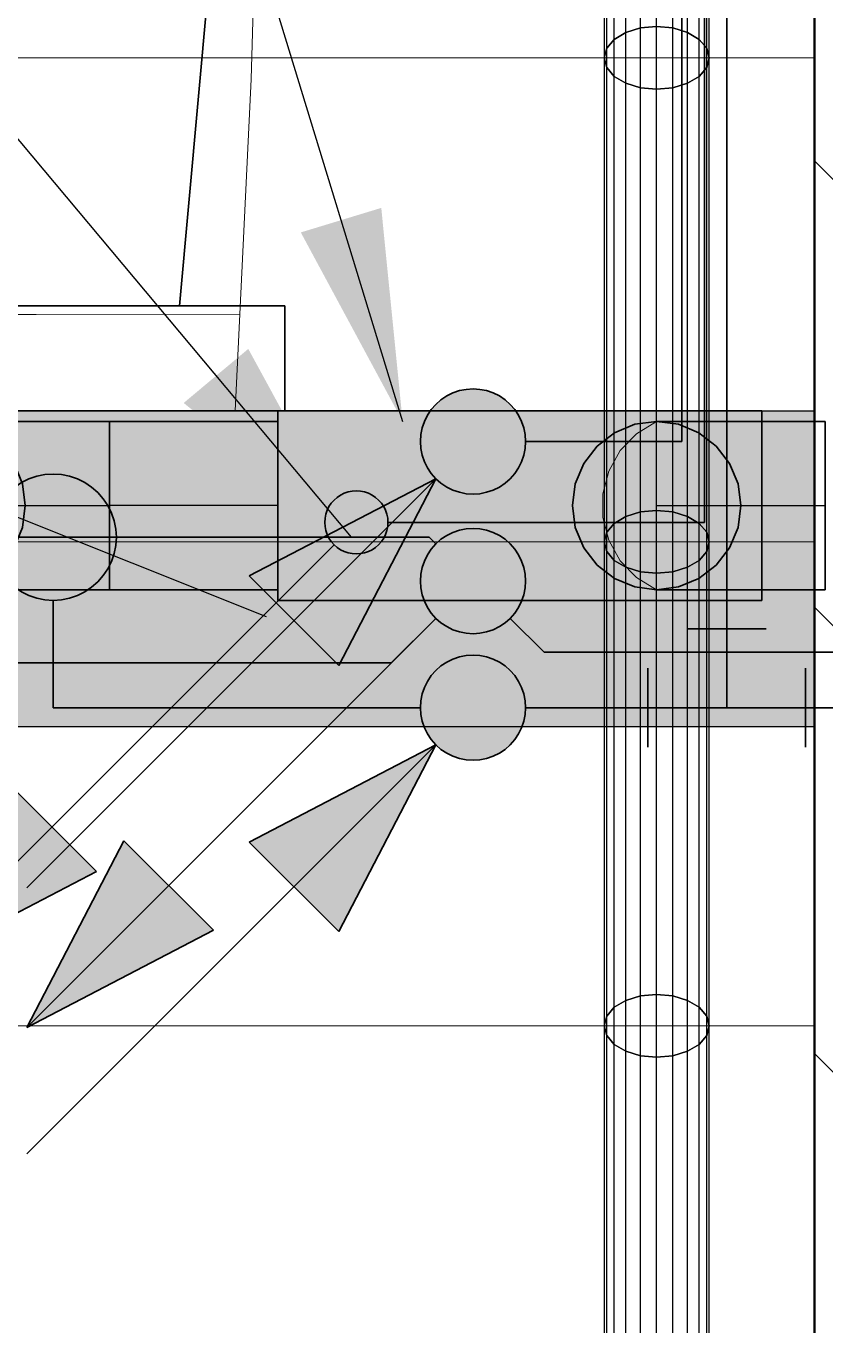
# Model space of a CAD drawing. Extents: x 0 to 756, y -25 to 420.
# Drawn here: x 249.11 to 256.71, y 315.69 to 328.04 of the extents above; entities that cross this region are included whole.
import ezdxf
from ezdxf.lldxf.tags import DXFTag

# ---------------------------------------------------------------- set-up
doc = ezdxf.new("R2010")
doc.units = 0
doc.linetypes.add('_Hiddenline_', pattern=[3, 2, -1])
doc.layers.get('0').update_dxf_attribs({"lineweight": 25})
for name, color, linetype, lineweight in [('A_Innenwand', 7, 'Continuous', 25), ('Allgemein03', 7, 'Continuous', 25), ('Design', 7, 'Continuous', 18), ('L_Text', 7, 'Continuous', 25), ('Sanitär', 7, 'Continuous', 25), ('Standard', 7, 'Continuous', 25), ('Treppe', 7, 'Continuous', 13), ('Wand Holz nicht tragend', 7, 'Continuous', 13), ('X_Text', 7, 'Continuous', 25)]:
    doc.layers.add(name, color=color, linetype=linetype, lineweight=lineweight)
for name, color, linetype, lineweight, true_color in [('L_Abluft', 2, 'Continuous', 35, 0xffff00), ('L_Zuluft', 6, 'Continuous', 35, 0xff00ff), ('S_Abwasser_Entlueftung', 7, 'Nova_70', 35, 0x808000), ('S_Einrichtung', 7, 'Continuous', 35, 0x9dff9d), ('S_Kaltwasser', 3, 'Continuous', 35, 0x00ff00), ('S_Schmutzwasser', 7, 'Continuous', 35, 0x808040), ('S_Warmwasser', 1, 'fein_strichliert', 35, 0xff0000), ('S_Zirkulation', 7, 'fein_strichliert', 35, 0xff0080)]:
    doc.layers.add(name, color=color, linetype=linetype, lineweight=lineweight, true_color=true_color)
tags = doc.linetypes.add('fein_strichliert', pattern=[4, 1, -2, 1]).pattern_tags.tags
tags[8:9] = [DXFTag(74, 4), DXFTag(75, 0), DXFTag(340, '0'), DXFTag(46, 0.0), DXFTag(50, 0.0), DXFTag(44, 0.0), DXFTag(45, 0.0)]
tags[6:7] = [DXFTag(74, 4), DXFTag(75, 0), DXFTag(340, '0'), DXFTag(46, 0.0), DXFTag(50, 0.0), DXFTag(44, 0.0), DXFTag(45, 0.0)]
tags[4:5] = [DXFTag(74, 4), DXFTag(75, 0), DXFTag(340, '0'), DXFTag(46, 0.0), DXFTag(50, 0.0), DXFTag(44, 0.0), DXFTag(45, 0.0)]
tags = doc.linetypes.add('Nova_70', pattern='A,2,[130,ltypeshp.shx,S=1,R=-90,X=0,Y=1],2', length=4).pattern_tags.tags
tags[12:13] = [DXFTag(74, 4), DXFTag(75, 0), DXFTag(340, '0'), DXFTag(46, 0.0), DXFTag(50, 0.0), DXFTag(44, 0.0), DXFTag(45, 0.0)]
tags = doc.linetypes.add('STRICHPUNKT2', pattern=[12.7, 6.35, -3.175, 0, -3.175]).pattern_tags.tags
tags[10:11] = [DXFTag(74, 4), DXFTag(75, 0), DXFTag(340, '0'), DXFTag(46, 0.0), DXFTag(50, 0.0), DXFTag(44, 0.0), DXFTag(45, 0.0)]
tags[8:9] = [DXFTag(74, 4), DXFTag(75, 0), DXFTag(340, '0'), DXFTag(46, 0.0), DXFTag(50, 0.0), DXFTag(44, 0.0), DXFTag(45, 0.0)]
tags[6:7] = [DXFTag(74, 4), DXFTag(75, 0), DXFTag(340, '0'), DXFTag(46, 0.0), DXFTag(50, 0.0), DXFTag(44, 0.0), DXFTag(45, 0.0)]
tags[4:5] = [DXFTag(74, 4), DXFTag(75, 0), DXFTag(340, '0'), DXFTag(46, 0.0), DXFTag(50, 0.0), DXFTag(44, 0.0), DXFTag(45, 0.0)]

# ---------------------------------------------------------------- blocks, each defined once
blk = doc.blocks.new('Referenz-A01I5YBJIE')
at = {"layer": 'Allgemein03', "color": 0, "lineweight": -2}
for p, q in [((238.607, 324.378), (256.607, 324.378)), ((238.607, 321.378), (256.607, 321.378))]:
    blk.add_line(p, q, dxfattribs=at)
at = {"layer": 'Design', "color": 0, "lineweight": -2}
for points in [[(256.553, 321.378), (244.079, 321.378), (244.079, 324.378)], [(256.553, 321.378), (256.553, 324.378), (244.079, 324.378)], [(256.553, 324.378), (244.079, 324.378), (256.553, 324.378)], [(256.607, 321.378), (256.553, 321.378), (256.553, 324.378)], [(256.607, 321.378), (256.607, 324.378), (256.553, 324.378)], [(256.607, 324.378), (256.553, 324.378), (256.553, 324.378)], [(256.553, 321.378), (256.553, 321.378), (244.079, 321.378)], [(256.607, 321.378), (256.607, 321.378), (256.553, 321.378)]]:
    blk.add_solid(points, dxfattribs=at)
at = {"layer": 'Sanitär', "color": 0, "lineweight": 13}
for p, q in [((251.253, 327.533), (251.332, 330.407)), ((251.1, 324.378), (251.253, 327.533)), ((247.572, 325.296), (249.21, 325.296)), ((249.21, 325.296), (251.144, 325.297)), ((251.1, 324.378), (244.044, 324.378))]:
    blk.add_line(p, q, dxfattribs=at)
at = {"layer": 'Standard', "color": 0, "lineweight": -2}
for p, q in [((254.953, 328.018), (254.953, 332.618)), ((255.107, 328.033), (255.107, 332.633)), ((255.262, 328.018), (255.262, 332.618)), ((254.703, 327.91), (254.703, 332.51)), ((254.813, 327.976), (254.813, 332.576)), ((255.401, 327.976), (255.401, 332.576)), ((255.512, 327.91), (255.512, 332.51)), ((254.632, 327.826), (254.632, 332.426)), ((255.583, 327.826), (255.583, 332.426)), ((254.607, 332.334), (254.607, 327.734)), ((255.607, 327.734), (255.607, 332.334)), ((254.632, 327.642), (254.632, 332.242)), ((254.703, 327.558), (254.703, 332.158)), ((255.512, 327.558), (255.512, 332.158)), ((255.583, 327.642), (255.583, 332.242)), ((254.813, 327.492), (254.813, 332.092)), ((254.953, 327.45), (254.953, 332.05)), ((255.107, 327.435), (255.107, 332.035)), ((255.262, 327.45), (255.262, 332.05)), ((255.401, 327.492), (255.401, 332.092)), ((254.813, 327.976), (254.703, 327.91)), ((254.703, 327.91), (254.813, 327.976)), ((254.953, 328.018), (254.813, 327.976)), ((254.813, 327.976), (254.953, 328.018)), ((254.813, 323.376), (254.813, 327.976)), ((255.107, 328.033), (254.953, 328.018)), ((254.953, 328.018), (255.107, 328.033)), ((254.953, 323.418), (254.953, 328.018)), ((255.262, 328.018), (255.107, 328.033)), ((255.107, 323.433), (255.107, 328.033)), ((255.107, 328.033), (255.262, 328.018)), ((255.401, 327.976), (255.262, 328.018)), ((255.262, 323.418), (255.262, 328.018)), ((255.262, 328.018), (255.401, 327.976)), ((255.512, 327.91), (255.401, 327.976)), ((255.401, 323.376), (255.401, 327.976)), ((255.401, 327.976), (255.512, 327.91)), ((254.632, 327.826), (254.607, 327.734)), ((254.607, 327.734), (254.632, 327.826)), ((254.703, 327.91), (254.632, 327.826)), ((254.632, 327.826), (254.703, 327.91)), ((254.632, 323.226), (254.632, 327.826)), ((254.703, 323.31), (254.703, 327.91)), ((255.583, 327.826), (255.512, 327.91)), ((255.512, 323.31), (255.512, 327.91)), ((255.512, 327.91), (255.583, 327.826)), ((255.607, 327.734), (255.583, 327.826)), ((255.583, 323.226), (255.583, 327.826)), ((255.583, 327.826), (255.607, 327.734)), ((254.632, 327.642), (254.607, 327.734)), ((254.607, 327.734), (254.607, 323.134)), ((254.607, 327.734), (254.632, 327.642)), ((255.607, 327.734), (255.583, 327.642)), ((255.583, 327.642), (255.607, 327.734)), ((255.607, 323.134), (255.607, 327.734)), ((254.632, 323.042), (254.632, 327.642)), ((254.703, 327.558), (254.632, 327.642)), ((254.632, 327.642), (254.703, 327.558)), ((254.703, 322.958), (254.703, 327.558)), ((254.813, 327.492), (254.703, 327.558)), ((254.703, 327.558), (254.813, 327.492)), ((255.512, 327.558), (255.401, 327.492)), ((255.401, 327.492), (255.512, 327.558)), ((255.583, 327.642), (255.512, 327.558)), ((255.512, 327.558), (255.583, 327.642)), ((255.512, 322.958), (255.512, 327.558)), ((255.583, 323.042), (255.583, 327.642)), ((254.813, 322.892), (254.813, 327.492)), ((254.953, 327.45), (254.813, 327.492)), ((254.813, 327.492), (254.953, 327.45)), ((254.953, 322.85), (254.953, 327.45)), ((255.107, 327.435), (254.953, 327.45)), ((254.953, 327.45), (255.107, 327.435)), ((255.262, 327.45), (255.107, 327.435)), ((255.107, 327.435), (255.262, 327.45)), ((255.107, 322.835), (255.107, 327.435)), ((255.401, 327.492), (255.262, 327.45)), ((255.262, 327.45), (255.401, 327.492)), ((255.262, 322.85), (255.262, 327.45)), ((255.401, 322.892), (255.401, 327.492)), ((254.813, 323.376), (254.703, 323.31)), ((254.703, 323.31), (254.813, 323.376)), ((254.953, 323.418), (254.813, 323.376)), ((254.813, 323.376), (254.953, 323.418)), ((254.813, 318.776), (254.813, 323.376)), ((255.107, 323.433), (254.953, 323.418)), ((254.953, 323.418), (255.107, 323.433)), ((254.953, 318.818), (254.953, 323.418)), ((255.262, 323.418), (255.107, 323.433)), ((255.107, 318.833), (255.107, 323.433)), ((255.107, 323.433), (255.262, 323.418)), ((255.401, 323.376), (255.262, 323.418)), ((255.262, 318.818), (255.262, 323.418)), ((255.262, 323.418), (255.401, 323.376)), ((255.512, 323.31), (255.401, 323.376)), ((255.401, 318.776), (255.401, 323.376)), ((255.401, 323.376), (255.512, 323.31)), ((254.703, 323.31), (254.632, 323.226)), ((254.632, 323.226), (254.703, 323.31)), ((254.703, 318.71), (254.703, 323.31)), ((255.583, 323.226), (255.512, 323.31)), ((255.512, 318.71), (255.512, 323.31)), ((255.512, 323.31), (255.583, 323.226)), ((254.632, 323.226), (254.607, 323.134)), ((254.607, 323.134), (254.632, 323.226)), ((254.632, 323.042), (254.607, 323.134)), ((254.607, 323.134), (254.607, 318.534)), ((254.607, 323.134), (254.632, 323.042)), ((254.632, 318.626), (254.632, 323.226)), ((255.607, 323.134), (255.583, 323.226)), ((255.583, 318.626), (255.583, 323.226)), ((255.583, 323.226), (255.607, 323.134)), ((255.607, 323.134), (255.583, 323.042)), ((255.583, 323.042), (255.607, 323.134)), ((255.607, 318.534), (255.607, 323.134)), ((254.632, 318.442), (254.632, 323.042)), ((254.703, 322.958), (254.632, 323.042)), ((254.632, 323.042), (254.703, 322.958)), ((255.583, 323.042), (255.512, 322.958)), ((255.512, 322.958), (255.583, 323.042)), ((255.583, 318.442), (255.583, 323.042)), ((254.703, 318.358), (254.703, 322.958)), ((254.813, 322.892), (254.703, 322.958)), ((254.703, 322.958), (254.813, 322.892)), ((254.813, 318.292), (254.813, 322.892)), ((254.953, 322.85), (254.813, 322.892)), ((254.813, 322.892), (254.953, 322.85)), ((255.401, 322.892), (255.262, 322.85)), ((255.262, 322.85), (255.401, 322.892)), ((255.512, 322.958), (255.401, 322.892)), ((255.401, 322.892), (255.512, 322.958)), ((255.401, 318.292), (255.401, 322.892)), ((255.512, 318.358), (255.512, 322.958)), ((254.953, 318.25), (254.953, 322.85)), ((255.107, 322.835), (254.953, 322.85)), ((254.953, 322.85), (255.107, 322.835)), ((255.262, 322.85), (255.107, 322.835)), ((255.107, 322.835), (255.262, 322.85)), ((255.107, 318.235), (255.107, 322.835)), ((255.262, 318.25), (255.262, 322.85)), ((254.953, 318.818), (254.813, 318.776)), ((254.813, 318.776), (254.953, 318.818)), ((255.107, 318.833), (254.953, 318.818)), ((254.953, 318.818), (255.107, 318.833)), ((254.953, 314.218), (254.953, 318.818)), ((255.262, 318.818), (255.107, 318.833)), ((255.107, 314.233), (255.107, 318.833)), ((255.107, 318.833), (255.262, 318.818)), ((255.401, 318.776), (255.262, 318.818)), ((255.262, 314.218), (255.262, 318.818)), ((255.262, 318.818), (255.401, 318.776)), ((254.703, 318.71), (254.632, 318.626)), ((254.632, 318.626), (254.703, 318.71)), ((254.813, 318.776), (254.703, 318.71)), ((254.703, 318.71), (254.813, 318.776)), ((254.703, 314.11), (254.703, 318.71)), ((254.813, 314.176), (254.813, 318.776)), ((255.512, 318.71), (255.401, 318.776)), ((255.401, 314.176), (255.401, 318.776)), ((255.401, 318.776), (255.512, 318.71)), ((255.583, 318.626), (255.512, 318.71)), ((255.512, 314.11), (255.512, 318.71)), ((255.512, 318.71), (255.583, 318.626)), ((254.632, 318.626), (254.607, 318.534)), ((254.607, 318.534), (254.632, 318.626)), ((254.632, 314.026), (254.632, 318.626)), ((255.607, 318.534), (255.583, 318.626)), ((255.583, 314.026), (255.583, 318.626)), ((255.583, 318.626), (255.607, 318.534)), ((254.632, 318.442), (254.607, 318.534)), ((254.607, 318.534), (254.607, 313.934)), ((254.607, 318.534), (254.632, 318.442)), ((254.632, 313.842), (254.632, 318.442)), ((254.703, 318.358), (254.632, 318.442)), ((254.632, 318.442), (254.703, 318.358)), ((255.583, 318.442), (255.512, 318.358)), ((255.512, 318.358), (255.583, 318.442)), ((255.607, 318.534), (255.583, 318.442)), ((255.583, 318.442), (255.607, 318.534)), ((255.583, 313.842), (255.583, 318.442)), ((255.607, 313.934), (255.607, 318.534)), ((254.703, 313.758), (254.703, 318.358)), ((254.813, 318.292), (254.703, 318.358)), ((254.703, 318.358), (254.813, 318.292)), ((255.512, 318.358), (255.401, 318.292)), ((255.401, 318.292), (255.512, 318.358)), ((255.512, 313.758), (255.512, 318.358)), ((254.813, 313.692), (254.813, 318.292)), ((254.953, 318.25), (254.813, 318.292)), ((254.813, 318.292), (254.953, 318.25)), ((254.953, 313.65), (254.953, 318.25)), ((255.107, 318.235), (254.953, 318.25)), ((254.953, 318.25), (255.107, 318.235)), ((255.262, 318.25), (255.107, 318.235)), ((255.107, 318.235), (255.262, 318.25)), ((255.107, 313.635), (255.107, 318.235)), ((255.401, 318.292), (255.262, 318.25)), ((255.262, 318.25), (255.401, 318.292)), ((255.262, 313.65), (255.262, 318.25)), ((255.401, 313.692), (255.401, 318.292))]:
    blk.add_line(p, q, dxfattribs=at)
at = {"layer": 'Treppe', "color": 0}
for p, q in [((256.607, 327.734), (256.607, 332.334)), ((256.607, 332.334), (256.607, 327.734)), ((256.607, 327.734), (238.607, 327.734)), ((238.607, 327.734), (256.607, 327.734)), ((238.607, 327.734), (256.607, 327.734)), ((256.607, 327.734), (238.607, 327.734)), ((256.607, 323.134), (256.607, 327.734)), ((256.607, 327.734), (256.607, 323.134)), ((256.607, 327.734), (256.607, 327.734)), ((256.607, 327.734), (256.607, 327.734)), ((256.607, 323.134), (238.607, 323.134)), ((238.607, 323.134), (256.607, 323.134)), ((238.607, 323.134), (256.607, 323.134)), ((256.607, 323.134), (238.607, 323.134)), ((256.607, 318.534), (256.607, 323.134)), ((256.607, 323.134), (256.607, 318.534)), ((256.607, 323.134), (256.607, 323.134)), ((256.607, 323.134), (256.607, 323.134)), ((256.607, 318.534), (238.607, 318.534)), ((238.607, 318.534), (256.607, 318.534)), ((238.607, 318.534), (256.607, 318.534)), ((256.607, 318.534), (238.607, 318.534)), ((256.607, 313.934), (256.607, 318.534)), ((256.607, 318.534), (256.607, 313.934)), ((256.607, 318.534), (256.607, 318.534)), ((256.607, 318.534), (256.607, 318.534))]:
    blk.add_line(p, q, dxfattribs=at)
at = {"layer": 'Wand Holz nicht tragend', "color": 0, "lineweight": 50}
for p, q in [((256.607, 376.578), (256.607, 263.578)), ((256.607, 263.578), (256.607, 376.578))]:
    blk.add_line(p, q, dxfattribs=at)
blk = doc.blocks.new('Wand-A01I5YCTIE', base_point=(256.607, 263.578))
at = {"color": 0, "linetype": 'ByBlock', "lineweight": -2, "ltscale": 0.25}
blk.add_line((256.607, 376.578), (256.607, 263.578), dxfattribs=at)
at = {"color": 0, "lineweight": -2}
for p, q in [((256.607, 326.755), (260.607, 322.755)), ((256.607, 322.513), (260.607, 318.513)), ((256.607, 318.27), (260.607, 314.27))]:
    blk.add_line(p, q, dxfattribs=at)
blk = doc.blocks.new('Bogen-A01I5YF1IE', base_point=(247.507, 322.678))
at = {"color": 0, "linetype": 'ByBlock', "lineweight": -2, "ltscale": 0.35}
for p, q in [((247.907, 324.171), (248.1, 324.251)), ((248.1, 324.251), (248.307, 324.278)), ((248.307, 324.278), (248.514, 324.251)), ((248.307, 324.278), (248.361, 324.278)), ((248.361, 324.278), (248.521, 324.278)), ((248.514, 324.251), (248.707, 324.171)), ((248.521, 324.278), (248.776, 324.278)), ((248.776, 324.278), (249.107, 324.278)), ((249.107, 324.278), (249.493, 324.278)), ((249.493, 324.278), (249.907, 324.278)), ((249.907, 324.251), (249.907, 324.278)), ((249.907, 324.171), (249.907, 324.251)), ((247.741, 324.044), (247.907, 324.171)), ((248.707, 324.171), (248.873, 324.044)), ((249.907, 324.044), (249.907, 324.171)), ((247.614, 323.878), (247.741, 324.044)), ((248.873, 324.044), (249, 323.878)), ((249.907, 323.878), (249.907, 324.044)), ((247.534, 323.685), (247.614, 323.878)), ((249, 323.878), (249.08, 323.685)), ((249.907, 323.685), (249.907, 323.878)), ((247.507, 323.478), (247.534, 323.685)), ((249.08, 323.685), (249.107, 323.478)), ((249.907, 323.478), (249.907, 323.685)), ((247.534, 323.271), (247.507, 323.478)), ((249.107, 323.478), (249.08, 323.271)), ((249.907, 323.478), (249.907, 323.271)), ((247.614, 323.078), (247.534, 323.271)), ((249.08, 323.271), (249, 323.078)), ((249.907, 323.271), (249.907, 323.078)), ((247.741, 322.912), (247.614, 323.078)), ((249, 323.078), (248.873, 322.912)), ((249.907, 323.078), (249.907, 322.912)), ((247.907, 322.785), (247.741, 322.912)), ((248.873, 322.912), (248.707, 322.785)), ((249.907, 322.912), (249.907, 322.785)), ((248.1, 322.705), (247.907, 322.785)), ((248.707, 322.785), (248.514, 322.705)), ((249.907, 322.785), (249.907, 322.705)), ((248.307, 322.678), (248.1, 322.705)), ((248.514, 322.705), (248.307, 322.678)), ((248.307, 322.678), (248.361, 322.678)), ((248.361, 322.678), (248.521, 322.678)), ((248.521, 322.678), (248.776, 322.678)), ((248.776, 322.678), (249.107, 322.678)), ((249.107, 322.678), (249.493, 322.678)), ((249.493, 322.678), (249.907, 322.678)), ((249.907, 322.705), (249.907, 322.678))]:
    blk.add_line(p, q, dxfattribs=at)
at = {"color": 0, "linetype": '_Hiddenline_', "lineweight": 18}
for p, q in [((248.116, 324.162), (248.307, 324.278)), ((247.96, 324.001), (248.116, 324.162)), ((247.851, 323.806), (247.96, 324.001)), ((247.794, 323.59), (247.851, 323.806)), ((247.794, 323.366), (247.794, 323.59)), ((247.851, 323.15), (247.794, 323.366)), ((247.96, 322.955), (247.851, 323.15)), ((248.116, 322.794), (247.96, 322.955)), ((248.307, 322.678), (248.116, 322.794))]:
    blk.add_line(p, q, dxfattribs=at)
at = {"color": 0, "linetype": 'STRICHPUNKT2', "lineweight": 25, "ltscale": 0.25}
for p, q in [((248.307, 323.478), (248.361, 323.478)), ((248.361, 323.478), (248.521, 323.478)), ((248.521, 323.478), (248.776, 323.478)), ((248.776, 323.478), (249.107, 323.478)), ((249.107, 323.478), (249.493, 323.478)), ((249.493, 323.478), (249.907, 323.478))]:
    blk.add_line(p, q, dxfattribs=at)
blk = doc.blocks.new('Geräteanschluss Rund-A01I5YF5IE', base_point=(249.907, 322.678))
at = {"color": 0, "linetype": 'ByBlock', "lineweight": -2, "ltscale": 0.35}
for p, q in [((251.507, 324.278), (249.907, 324.278)), ((249.907, 323.809), (249.907, 324.278)), ((251.507, 323.809), (251.507, 324.278)), ((249.907, 323.146), (249.907, 323.809)), ((251.507, 323.146), (251.507, 323.809)), ((249.907, 322.678), (249.907, 323.146)), ((251.507, 322.678), (251.507, 323.146)), ((249.907, 322.678), (251.507, 322.678))]:
    blk.add_line(p, q, dxfattribs=at)
at = {"color": 0, "linetype": 'STRICHPUNKT2', "lineweight": 25, "ltscale": 0.25}
blk.add_line((251.507, 323.478), (249.907, 323.478), dxfattribs=at)
blk = doc.blocks.new('Abluftventilator-A01I5YFDIE', base_point=(251.507, 322.578))
at = {"color": 0, "linetype": 'ByBlock', "lineweight": -2, "ltscale": 0.35}
for p, q in [((256.107, 324.378), (251.507, 324.378)), ((251.507, 324.378), (251.507, 322.578)), ((256.107, 322.578), (256.107, 324.378)), ((251.507, 322.578), (256.107, 322.578))]:
    blk.add_line(p, q, dxfattribs=at)
blk = doc.blocks.new('Geräteanschluss Rund-A01I5YFFIE', base_point=(254.307, 322.678))
at = {"color": 0, "linetype": 'ByBlock', "lineweight": -2, "ltscale": 0.35}
for p, q in [((254.707, 324.171), (254.9, 324.251)), ((254.9, 324.251), (255.107, 324.278)), ((255.107, 324.278), (255.314, 324.251)), ((255.314, 324.251), (255.507, 324.171)), ((254.541, 324.044), (254.707, 324.171)), ((255.507, 324.171), (255.673, 324.044)), ((254.414, 323.878), (254.541, 324.044)), ((255.673, 324.044), (255.8, 323.878)), ((254.334, 323.685), (254.414, 323.878)), ((255.8, 323.878), (255.88, 323.685)), ((254.307, 323.478), (254.334, 323.685)), ((255.88, 323.685), (255.907, 323.478)), ((254.334, 323.271), (254.307, 323.478)), ((255.907, 323.478), (255.88, 323.271)), ((254.414, 323.078), (254.334, 323.271)), ((255.88, 323.271), (255.8, 323.078)), ((254.541, 322.912), (254.414, 323.078)), ((255.8, 323.078), (255.673, 322.912)), ((254.707, 322.785), (254.541, 322.912)), ((255.673, 322.912), (255.507, 322.785)), ((254.9, 322.705), (254.707, 322.785)), ((255.507, 322.785), (255.314, 322.705)), ((255.107, 322.678), (254.9, 322.705)), ((255.314, 322.705), (255.107, 322.678))]:
    blk.add_line(p, q, dxfattribs=at)
at = {"color": 0, "linetype": '_Hiddenline_', "lineweight": 18}
for p, q in [((254.916, 324.162), (255.107, 324.278)), ((254.76, 324.001), (254.916, 324.162)), ((254.651, 323.806), (254.76, 324.001)), ((254.594, 323.59), (254.651, 323.806)), ((254.594, 323.366), (254.594, 323.59)), ((254.651, 323.15), (254.594, 323.366)), ((254.76, 322.955), (254.651, 323.15)), ((254.916, 322.794), (254.76, 322.955)), ((255.107, 322.678), (254.916, 322.794))]:
    blk.add_line(p, q, dxfattribs=at)
at = {"color": 0, "linetype": 'STRICHPUNKT2', "lineweight": 25, "ltscale": 0.25}
blk.add_line((255.107, 323.478), (255.107, 323.478), dxfattribs=at)
blk = doc.blocks.new('Bauteilbeschriftung-A01I5YFHIE', base_point=(194.536, 324.279))
at = {"color": 0, "linetype": 'ByBlock', "lineweight": -2, "ltscale": 0.25}
blk.add_line((229.562, 399.906), (252.693, 324.279), dxfattribs=at)
for points in [[(252.513, 326.075), (251.725, 326.075), (252.49, 326.308)], [(252.693, 324.279), (252.513, 326.075), (251.725, 326.075)]]:
    blk.add_solid(points, dxfattribs=at)
blk = doc.blocks.new('Bogen-A01I5YFRIE', base_point=(254.307, 322.678))
at = {"color": 0, "linetype": 'ByBlock', "lineweight": -2, "ltscale": 0.35}
for p, q in [((254.707, 324.171), (254.9, 324.251)), ((254.9, 324.251), (255.107, 324.278)), ((255.107, 324.278), (255.314, 324.251)), ((255.107, 324.278), (255.161, 324.278)), ((255.161, 324.278), (255.321, 324.278)), ((255.314, 324.251), (255.507, 324.171)), ((255.321, 324.278), (255.576, 324.278)), ((255.576, 324.278), (255.907, 324.278)), ((255.907, 324.278), (256.293, 324.278)), ((256.293, 324.278), (256.707, 324.278)), ((256.707, 324.251), (256.707, 324.278)), ((256.707, 324.171), (256.707, 324.251)), ((254.541, 324.044), (254.707, 324.171)), ((255.507, 324.171), (255.673, 324.044)), ((256.707, 324.044), (256.707, 324.171)), ((254.414, 323.878), (254.541, 324.044)), ((255.673, 324.044), (255.8, 323.878)), ((256.707, 323.878), (256.707, 324.044)), ((254.334, 323.685), (254.414, 323.878)), ((255.8, 323.878), (255.88, 323.685)), ((256.707, 323.685), (256.707, 323.878)), ((254.307, 323.478), (254.334, 323.685)), ((255.88, 323.685), (255.907, 323.478)), ((256.707, 323.478), (256.707, 323.685)), ((254.334, 323.271), (254.307, 323.478)), ((255.907, 323.478), (255.88, 323.271)), ((256.707, 323.478), (256.707, 323.271)), ((254.414, 323.078), (254.334, 323.271)), ((255.88, 323.271), (255.8, 323.078)), ((256.707, 323.271), (256.707, 323.078)), ((254.541, 322.912), (254.414, 323.078)), ((255.8, 323.078), (255.673, 322.912)), ((256.707, 323.078), (256.707, 322.912)), ((254.707, 322.785), (254.541, 322.912)), ((255.673, 322.912), (255.507, 322.785)), ((256.707, 322.912), (256.707, 322.785)), ((254.9, 322.705), (254.707, 322.785)), ((255.507, 322.785), (255.314, 322.705)), ((256.707, 322.785), (256.707, 322.705)), ((255.107, 322.678), (254.9, 322.705)), ((255.314, 322.705), (255.107, 322.678)), ((255.107, 322.678), (255.161, 322.678)), ((255.161, 322.678), (255.321, 322.678)), ((255.321, 322.678), (255.576, 322.678)), ((255.576, 322.678), (255.907, 322.678)), ((255.907, 322.678), (256.293, 322.678)), ((256.293, 322.678), (256.707, 322.678)), ((256.707, 322.705), (256.707, 322.678))]:
    blk.add_line(p, q, dxfattribs=at)
at = {"color": 0, "linetype": '_Hiddenline_', "lineweight": 18}
for p, q in [((254.916, 324.162), (255.107, 324.278)), ((254.76, 324.001), (254.916, 324.162)), ((254.651, 323.806), (254.76, 324.001)), ((254.594, 323.59), (254.651, 323.806)), ((254.594, 323.366), (254.594, 323.59)), ((254.651, 323.15), (254.594, 323.366)), ((254.76, 322.955), (254.651, 323.15)), ((254.916, 322.794), (254.76, 322.955)), ((255.107, 322.678), (254.916, 322.794))]:
    blk.add_line(p, q, dxfattribs=at)
at = {"color": 0, "linetype": 'STRICHPUNKT2', "lineweight": 25, "ltscale": 0.25}
for p, q in [((255.107, 323.478), (255.161, 323.478)), ((255.161, 323.478), (255.321, 323.478)), ((255.321, 323.478), (255.576, 323.478)), ((255.576, 323.478), (255.907, 323.478)), ((255.907, 323.478), (256.293, 323.478)), ((256.293, 323.478), (256.707, 323.478))]:
    blk.add_line(p, q, dxfattribs=at)
blk = doc.blocks.new('WC-A01I5YGNIE', base_point=(243.572, 324.378))
at = {"color": 0, "linetype": 'ByBlock', "lineweight": -2, "ltscale": 0.35}
for p, q in [((246.859, 335.707), (246.398, 335.581)), ((247.333, 335.77), (246.859, 335.707)), ((247.811, 335.77), (247.333, 335.77)), ((248.285, 335.707), (247.811, 335.77)), ((248.746, 335.581), (248.285, 335.707)), ((246.398, 335.581), (245.957, 335.396)), ((249.186, 335.396), (248.746, 335.581)), ((245.957, 335.396), (245.545, 335.153)), ((249.599, 335.153), (249.186, 335.396)), ((245.545, 335.153), (245.169, 334.859)), ((249.975, 334.859), (249.599, 335.153)), ((247.386, 334.972), (247.018, 334.922)), ((247.758, 334.972), (247.386, 334.972)), ((248.126, 334.922), (247.758, 334.972)), ((245.169, 334.859), (244.835, 334.517)), ((247.018, 334.922), (246.659, 334.825)), ((248.485, 334.825), (248.126, 334.922)), ((250.309, 334.517), (249.975, 334.859)), ((246.659, 334.825), (246.317, 334.681)), ((248.827, 334.681), (248.485, 334.825)), ((246.317, 334.681), (245.996, 334.492)), ((249.148, 334.492), (248.827, 334.681)), ((244.835, 334.517), (244.549, 334.133)), ((245.996, 334.492), (245.703, 334.263)), ((249.44, 334.263), (249.148, 334.492)), ((250.595, 334.133), (250.309, 334.517)), ((245.703, 334.263), (245.444, 333.997)), ((249.7, 333.997), (249.44, 334.263)), ((244.549, 334.133), (244.317, 333.716)), ((250.827, 333.716), (250.595, 334.133)), ((245.444, 333.997), (245.221, 333.699)), ((249.922, 333.699), (249.7, 333.997)), ((244.317, 333.716), (244.142, 333.271)), ((245.221, 333.699), (245.041, 333.375)), ((250.103, 333.375), (249.922, 333.699)), ((251.002, 333.271), (250.827, 333.716)), ((245.041, 333.375), (244.904, 333.029)), ((250.239, 333.029), (250.103, 333.375)), ((244.142, 333.271), (244.027, 332.807)), ((251.117, 332.807), (251.002, 333.271)), ((244.904, 333.029), (244.815, 332.668)), ((250.329, 332.668), (250.239, 333.029)), ((244.027, 332.807), (243.975, 332.332)), ((251.169, 332.332), (251.117, 332.807)), ((244.815, 332.668), (244.775, 332.299)), ((250.369, 332.299), (250.329, 332.668)), ((243.975, 332.332), (243.987, 331.854)), ((244.775, 332.299), (244.783, 331.927)), ((250.361, 331.927), (250.369, 332.299)), ((251.157, 331.854), (251.169, 332.332)), ((244.872, 330.935), (244.783, 331.927)), ((250.361, 331.927), (250.272, 330.935)), ((244.572, 325.378), (243.987, 331.854)), ((251.157, 331.854), (250.572, 325.378)), ((244.872, 330.935), (244.926, 330.59)), ((250.218, 330.59), (250.272, 330.935)), ((244.926, 330.59), (245.023, 330.255)), ((250.121, 330.255), (250.218, 330.59)), ((245.023, 330.255), (245.163, 329.936)), ((249.981, 329.936), (250.121, 330.255)), ((245.163, 329.936), (245.342, 329.637)), ((249.802, 329.637), (249.981, 329.936)), ((245.342, 329.637), (245.559, 329.363)), ((249.585, 329.363), (249.802, 329.637)), ((245.559, 329.363), (245.809, 329.119)), ((249.335, 329.119), (249.585, 329.363)), ((245.809, 329.119), (246.088, 328.91)), ((249.056, 328.91), (249.335, 329.119)), ((246.088, 328.91), (246.391, 328.738)), ((248.753, 328.738), (249.056, 328.91)), ((246.391, 328.738), (246.714, 328.607)), ((248.43, 328.607), (248.753, 328.738)), ((246.714, 328.607), (247.052, 328.518)), ((248.092, 328.518), (248.43, 328.607)), ((247.052, 328.518), (247.398, 328.473)), ((247.398, 328.473), (247.746, 328.473)), ((247.746, 328.473), (248.092, 328.518)), ((243.572, 324.378), (243.572, 325.378)), ((243.572, 325.378), (251.572, 325.378)), ((250.572, 325.378), (244.572, 325.378)), ((251.572, 325.378), (251.572, 324.378)), ((251.572, 324.378), (243.572, 324.378))]:
    blk.add_line(p, q, dxfattribs=at)
blk = doc.blocks.new('Anschluss-Element-A01I5YGPIE', base_point=(248.772, 322.578))
at = {"color": 0, "lineweight": -2}
for p, q in [((249.142, 323.732), (249.072, 323.697)), ((249.217, 323.757), (249.142, 323.732)), ((249.294, 323.773), (249.217, 323.757)), ((249.372, 323.778), (249.294, 323.773)), ((249.45, 323.773), (249.372, 323.778)), ((249.527, 323.757), (249.45, 323.773)), ((249.602, 323.732), (249.527, 323.757)), ((249.672, 323.697), (249.602, 323.732)), ((249.007, 323.654), (248.948, 323.602)), ((249.072, 323.697), (249.007, 323.654)), ((249.737, 323.654), (249.672, 323.697)), ((249.796, 323.602), (249.737, 323.654)), ((248.896, 323.543), (248.852, 323.478)), ((248.948, 323.602), (248.896, 323.543)), ((249.848, 323.543), (249.796, 323.602)), ((249.892, 323.478), (249.848, 323.543)), ((248.818, 323.407), (248.792, 323.333)), ((248.852, 323.478), (248.818, 323.407)), ((249.926, 323.407), (249.892, 323.478)), ((249.952, 323.333), (249.926, 323.407)), ((248.777, 323.256), (248.772, 323.178)), ((248.792, 323.333), (248.777, 323.256)), ((249.967, 323.256), (249.952, 323.333)), ((249.972, 323.178), (249.967, 323.256)), ((248.772, 323.178), (248.777, 323.1)), ((249.967, 323.1), (249.972, 323.178)), ((248.777, 323.1), (248.792, 323.023)), ((248.792, 323.023), (248.818, 322.948)), ((249.926, 322.948), (249.952, 323.023)), ((249.952, 323.023), (249.967, 323.1)), ((248.818, 322.948), (248.852, 322.878)), ((248.852, 322.878), (248.896, 322.813)), ((249.848, 322.813), (249.892, 322.878)), ((249.892, 322.878), (249.926, 322.948)), ((248.896, 322.813), (248.948, 322.754)), ((248.948, 322.754), (249.007, 322.702)), ((249.737, 322.702), (249.796, 322.754)), ((249.796, 322.754), (249.848, 322.813)), ((249.007, 322.702), (249.072, 322.658)), ((249.072, 322.658), (249.142, 322.624)), ((249.142, 322.624), (249.217, 322.598)), ((249.527, 322.598), (249.602, 322.624)), ((249.602, 322.624), (249.672, 322.658)), ((249.672, 322.658), (249.737, 322.702)), ((249.217, 322.598), (249.294, 322.583)), ((249.294, 322.583), (249.372, 322.578)), ((249.372, 322.578), (249.45, 322.583)), ((249.45, 322.583), (249.527, 322.598))]:
    blk.add_line(p, q, dxfattribs=at)
blk = doc.blocks.new('Fallleitung Abwasser-A01I5YLBIE', base_point=(249.12, 318.519))
at = {"color": 0, "lineweight": -2}
for p, q in [((253.232, 323.244), (253.17, 323.223)), ((253.296, 323.257), (253.232, 323.244)), ((253.362, 323.261), (253.296, 323.257)), ((253.427, 323.257), (253.362, 323.261)), ((253.491, 323.244), (253.427, 323.257)), ((253.553, 323.223), (253.491, 323.244)), ((253.008, 323.114), (252.965, 323.065)), ((253.057, 323.158), (253.008, 323.114)), ((253.112, 323.194), (253.057, 323.158)), ((253.17, 323.223), (253.112, 323.194)), ((253.612, 323.194), (253.553, 323.223)), ((253.666, 323.158), (253.612, 323.194)), ((253.715, 323.114), (253.666, 323.158)), ((253.758, 323.065), (253.715, 323.114)), ((252.929, 323.011), (252.9, 322.952)), ((252.965, 323.065), (252.929, 323.011)), ((253.795, 323.011), (253.758, 323.065)), ((253.824, 322.952), (253.795, 323.011)), ((252.879, 322.89), (252.866, 322.826)), ((252.9, 322.952), (252.879, 322.89)), ((253.845, 322.89), (253.824, 322.952)), ((253.857, 322.826), (253.845, 322.89)), ((252.866, 322.826), (252.862, 322.761)), ((252.862, 322.761), (252.866, 322.696)), ((253.862, 322.761), (253.857, 322.826)), ((253.857, 322.696), (253.862, 322.761)), ((252.866, 322.696), (252.879, 322.631)), ((252.879, 322.631), (252.9, 322.57)), ((253.824, 322.57), (253.845, 322.631)), ((253.845, 322.631), (253.857, 322.696)), ((252.9, 322.57), (252.929, 322.511)), ((252.929, 322.511), (252.965, 322.457)), ((253.758, 322.457), (253.795, 322.511)), ((253.795, 322.511), (253.824, 322.57)), ((253.008, 322.407), (249.12, 318.519)), ((252.965, 322.457), (253.008, 322.407)), ((253.008, 322.407), (253.057, 322.364)), ((253.666, 322.364), (253.715, 322.407)), ((253.715, 322.407), (253.758, 322.457)), ((253.057, 322.364), (253.112, 322.328)), ((253.112, 322.328), (253.17, 322.299)), ((253.17, 322.299), (253.232, 322.278)), ((253.232, 322.278), (253.296, 322.265)), ((253.296, 322.265), (253.362, 322.261)), ((253.362, 322.261), (253.427, 322.265)), ((253.427, 322.265), (253.491, 322.278)), ((253.491, 322.278), (253.553, 322.299)), ((253.553, 322.299), (253.612, 322.328)), ((253.612, 322.328), (253.666, 322.364)), ((250.043, 320.293), (249.12, 318.519)), ((250.043, 320.293), (250.894, 319.442)), ((250.894, 319.442), (249.12, 318.519))]:
    blk.add_line(p, q, dxfattribs=at)
for points in [[(253.612, 323.194), (253.112, 323.194), (253.491, 323.244)], [(253.112, 323.194), (253.491, 323.244), (253.232, 323.244)], [(253.491, 323.244), (253.232, 323.244), (253.362, 323.261)], [(253.795, 323.011), (252.929, 323.011), (253.715, 323.114)], [(252.929, 323.011), (253.715, 323.114), (253.008, 323.114)], [(253.715, 323.114), (253.008, 323.114), (253.612, 323.194)], [(253.008, 323.114), (253.612, 323.194), (253.112, 323.194)], [(253.845, 322.89), (252.879, 322.89), (253.795, 323.011)], [(252.879, 322.89), (253.795, 323.011), (252.929, 323.011)], [(253.862, 322.761), (252.862, 322.761), (253.845, 322.89)], [(252.862, 322.761), (253.845, 322.89), (252.879, 322.89)], [(252.879, 322.631), (253.862, 322.761), (252.862, 322.761)], [(253.845, 322.631), (252.879, 322.631), (253.862, 322.761)], [(252.929, 322.511), (253.845, 322.631), (252.879, 322.631)], [(253.795, 322.511), (252.929, 322.511), (253.845, 322.631)], [(253.008, 322.407), (253.795, 322.511), (252.929, 322.511)], [(253.715, 322.407), (253.008, 322.407), (253.795, 322.511)], [(253.112, 322.328), (253.715, 322.407), (253.008, 322.407)], [(253.612, 322.328), (253.112, 322.328), (253.715, 322.407)], [(253.232, 322.278), (253.612, 322.328), (253.112, 322.328)], [(253.491, 322.278), (253.232, 322.278), (253.612, 322.328)], [(253.362, 322.261), (253.491, 322.278), (253.232, 322.278)], [(250.894, 319.442), (249.6, 319.442), (250.043, 320.293)], [(249.12, 318.519), (250.894, 319.442), (249.6, 319.442)]]:
    blk.add_solid(points, dxfattribs=at)
blk = doc.blocks.new('Bauteilbeschriftung-A01I5YLDIE', base_point=(220.877, 322.424))
at = {"color": 0, "linetype": 'ByBlock', "lineweight": -2, "ltscale": 0.25}
blk.add_line((237.739, 327.877), (251.396, 322.424), dxfattribs=at)
for points in [[(250.827, 322.794), (249.39, 322.794), (249.687, 323.537)], [(251.396, 322.424), (250.827, 322.794), (249.39, 322.794)]]:
    blk.add_solid(points, dxfattribs=at)
blk = doc.blocks.new('Abwasserleitung-A01I5YLFIE', base_point=(253.715, 322.083))
at = {"color": 0, "linetype": 'ByBlock', "lineweight": -2, "ltscale": 0.35}
for p, q in [((253.715, 322.407), (254.039, 322.084)), ((254.039, 322.084), (268.478, 322.084))]:
    blk.add_line(p, q, dxfattribs=at)
blk = doc.blocks.new('Abwasserleitung-A01I5YLJIE', base_point=(248.372, 323.114))
at = {"color": 0, "linetype": 'ByBlock', "lineweight": -2, "ltscale": 0.35}
for p, q in [((252.945, 323.178), (248.372, 323.178)), ((253.008, 323.114), (252.945, 323.178))]:
    blk.add_line(p, q, dxfattribs=at)
blk = doc.blocks.new('Bauteilbeschriftung-A01I5YLLIE', base_point=(233.704, 323.178))
at = {"color": 0, "linetype": 'ByBlock', "lineweight": -2, "ltscale": 0.25}
blk.add_line((243.867, 333.131), (252.203, 323.178), dxfattribs=at)
for points in [[(251.506, 324.454), (250.612, 324.454), (251.226, 324.968)], [(252.203, 323.178), (251.506, 324.454), (250.612, 324.454)]]:
    blk.add_solid(points, dxfattribs=at)
blk = doc.blocks.new('Abwasserleitung-A01I5YLRIE', base_point=(245.667, 321.984))
at = {"color": 0, "linetype": 'ByBlock', "lineweight": -2, "ltscale": 0.35}
for p, q in [((253.008, 322.407), (252.584, 321.984)), ((245.871, 321.984), (245.668, 322.187)), ((252.584, 321.984), (245.871, 321.984))]:
    blk.add_line(p, q, dxfattribs=at)
blk = doc.blocks.new('Verbundrohr (Stange)-A01I5YMNIE', base_point=(249.372, 321.558))
at = {"color": 0, "linetype": 'ByBlock', "lineweight": -2, "ltscale": 0.35}
for p, q in [((249.372, 322.578), (249.372, 321.558)), ((249.372, 321.558), (252.862, 321.558))]:
    blk.add_line(p, q, dxfattribs=at)
blk = doc.blocks.new('Verbundrohr (Stange)-A01I5YMPIE', base_point=(255.773, 321.558))
at = {"color": 0, "linetype": 'ByBlock', "lineweight": -2, "ltscale": 0.35}
blk.add_line((271.372, 321.558), (255.773, 321.558), dxfattribs=at)
blk = doc.blocks.new('Verbundrohr (Stange)-A01I5YMRIE', base_point=(253.862, 321.558))
at = {"color": 0, "linetype": 'ByBlock', "lineweight": -2, "ltscale": 0.35}
blk.add_line((255.773, 321.558), (253.862, 321.558), dxfattribs=at)
blk = doc.blocks.new('T-Stück-A01I5YMTIE', base_point=(255.023, 321.183))
at = {"color": 0, "lineweight": -2}
for p, q in [((256.148, 322.308), (255.398, 322.308)), ((255.023, 321.933), (255.023, 321.183)), ((256.523, 321.183), (256.523, 321.933))]:
    blk.add_line(p, q, dxfattribs=at)
blk = doc.blocks.new('Verbundrohr (Stange)-A01I5YMVIE', base_point=(255.773, 321.558))
at = {"color": 0, "linetype": 'ByBlock', "lineweight": -2, "ltscale": 0.35}
blk.add_line((255.773, 375.104), (255.773, 321.558), dxfattribs=at)
blk = doc.blocks.new('Steigleitung Sanitär-A01I5YMXIE', base_point=(249.12, 317.316))
at = {"color": 0, "lineweight": -2}
for p, q in [((253.17, 322.02), (253.112, 321.991)), ((253.232, 322.041), (253.17, 322.02)), ((253.296, 322.054), (253.232, 322.041)), ((253.362, 322.058), (253.296, 322.054)), ((253.427, 322.054), (253.362, 322.058)), ((253.491, 322.041), (253.427, 322.054)), ((253.553, 322.02), (253.491, 322.041)), ((253.612, 321.991), (253.553, 322.02)), ((253.008, 321.912), (252.965, 321.863)), ((253.057, 321.955), (253.008, 321.912)), ((253.112, 321.991), (253.057, 321.955)), ((253.666, 321.955), (253.612, 321.991)), ((253.715, 321.912), (253.666, 321.955)), ((253.758, 321.863), (253.715, 321.912)), ((252.929, 321.808), (252.9, 321.75)), ((252.965, 321.863), (252.929, 321.808)), ((253.795, 321.808), (253.758, 321.863)), ((253.824, 321.75), (253.795, 321.808)), ((252.879, 321.688), (252.866, 321.624)), ((252.9, 321.75), (252.879, 321.688)), ((253.845, 321.688), (253.824, 321.75)), ((253.857, 321.624), (253.845, 321.688)), ((252.866, 321.624), (252.862, 321.558)), ((252.862, 321.558), (252.866, 321.493)), ((253.862, 321.558), (253.857, 321.624)), ((253.857, 321.493), (253.862, 321.558)), ((252.866, 321.493), (252.879, 321.429)), ((252.879, 321.429), (252.9, 321.367)), ((253.824, 321.367), (253.845, 321.429)), ((253.845, 321.429), (253.857, 321.493)), ((252.9, 321.367), (252.929, 321.308)), ((252.929, 321.308), (252.965, 321.254)), ((253.758, 321.254), (253.795, 321.308)), ((253.795, 321.308), (253.824, 321.367)), ((253.008, 321.205), (249.12, 317.316)), ((251.234, 320.281), (253.008, 321.205)), ((252.085, 319.431), (253.008, 321.205)), ((252.965, 321.254), (253.008, 321.205)), ((253.008, 321.205), (253.057, 321.162)), ((253.057, 321.162), (253.112, 321.125)), ((253.612, 321.125), (253.666, 321.162)), ((253.666, 321.162), (253.715, 321.205)), ((253.715, 321.205), (253.758, 321.254)), ((253.112, 321.125), (253.17, 321.096)), ((253.17, 321.096), (253.232, 321.075)), ((253.232, 321.075), (253.296, 321.063)), ((253.296, 321.063), (253.362, 321.058)), ((253.362, 321.058), (253.427, 321.063)), ((253.427, 321.063), (253.491, 321.075)), ((253.491, 321.075), (253.553, 321.096)), ((253.553, 321.096), (253.612, 321.125)), ((252.085, 319.431), (251.234, 320.281))]:
    blk.add_line(p, q, dxfattribs=at)
for points in [[(253.612, 321.991), (253.112, 321.991), (253.491, 322.041)], [(253.112, 321.991), (253.491, 322.041), (253.232, 322.041)], [(253.491, 322.041), (253.232, 322.041), (253.362, 322.058)], [(253.795, 321.808), (252.929, 321.808), (253.715, 321.912)], [(252.929, 321.808), (253.715, 321.912), (253.008, 321.912)], [(253.715, 321.912), (253.008, 321.912), (253.612, 321.991)], [(253.008, 321.912), (253.612, 321.991), (253.112, 321.991)], [(253.845, 321.688), (252.879, 321.688), (253.795, 321.808)], [(252.879, 321.688), (253.795, 321.808), (252.929, 321.808)], [(253.862, 321.558), (252.862, 321.558), (253.845, 321.688)], [(252.862, 321.558), (253.845, 321.688), (252.879, 321.688)], [(252.879, 321.429), (253.862, 321.558), (252.862, 321.558)], [(253.845, 321.429), (252.879, 321.429), (253.862, 321.558)], [(252.929, 321.308), (253.845, 321.429), (252.879, 321.429)], [(253.795, 321.308), (252.929, 321.308), (253.845, 321.429)], [(253.008, 321.205), (253.795, 321.308), (252.929, 321.308)], [(253.715, 321.205), (253.008, 321.205), (253.795, 321.308)], [(252.527, 320.281), (251.234, 320.281), (253.008, 321.205)], [(253.112, 321.125), (253.715, 321.205), (253.008, 321.205)], [(253.612, 321.125), (253.112, 321.125), (253.715, 321.205)], [(253.232, 321.075), (253.612, 321.125), (253.112, 321.125)], [(253.491, 321.075), (253.232, 321.075), (253.612, 321.125)], [(253.362, 321.058), (253.491, 321.075), (253.232, 321.075)], [(252.085, 319.431), (252.527, 320.281), (251.234, 320.281)]]:
    blk.add_solid(points, dxfattribs=at)
blk = doc.blocks.new('Steigleitung Sanitär-A01I5YN9IE', base_point=(249.12, 319.846))
at = {"color": 0, "linetype": 'Continuous', "lineweight": -2, "ltscale": 0.35}
for p, q in [((253.057, 324.484), (253.008, 324.441)), ((253.112, 324.521), (253.057, 324.484)), ((253.17, 324.55), (253.112, 324.521)), ((253.232, 324.571), (253.17, 324.55)), ((253.296, 324.583), (253.232, 324.571)), ((253.362, 324.588), (253.296, 324.583)), ((253.427, 324.583), (253.362, 324.588)), ((253.491, 324.571), (253.427, 324.583)), ((253.553, 324.55), (253.491, 324.571)), ((253.612, 324.521), (253.553, 324.55)), ((253.666, 324.484), (253.612, 324.521)), ((253.715, 324.441), (253.666, 324.484)), ((252.965, 324.392), (252.929, 324.338)), ((253.008, 324.441), (252.965, 324.392)), ((253.758, 324.392), (253.715, 324.441)), ((253.795, 324.338), (253.758, 324.392)), ((252.9, 324.279), (252.879, 324.217)), ((252.929, 324.338), (252.9, 324.279)), ((253.824, 324.279), (253.795, 324.338)), ((253.845, 324.217), (253.824, 324.279)), ((252.866, 324.153), (252.862, 324.088)), ((252.879, 324.217), (252.866, 324.153)), ((253.857, 324.153), (253.845, 324.217)), ((253.862, 324.088), (253.857, 324.153)), ((252.862, 324.088), (252.866, 324.022)), ((252.866, 324.022), (252.879, 323.958)), ((253.845, 323.958), (253.857, 324.022)), ((253.857, 324.022), (253.862, 324.088)), ((252.879, 323.958), (252.9, 323.896)), ((252.9, 323.896), (252.929, 323.838)), ((253.795, 323.838), (253.824, 323.896)), ((253.824, 323.896), (253.845, 323.958)), ((253.008, 323.734), (249.12, 319.846)), ((251.234, 322.811), (253.008, 323.734)), ((252.085, 321.96), (253.008, 323.734)), ((252.929, 323.838), (252.965, 323.783)), ((252.965, 323.783), (253.008, 323.734)), ((253.008, 323.734), (253.057, 323.691)), ((253.666, 323.691), (253.715, 323.734)), ((253.715, 323.734), (253.758, 323.783)), ((253.758, 323.783), (253.795, 323.838)), ((253.057, 323.691), (253.112, 323.655)), ((253.112, 323.655), (253.17, 323.626)), ((253.17, 323.626), (253.232, 323.605)), ((253.232, 323.605), (253.296, 323.592)), ((253.427, 323.592), (253.491, 323.605)), ((253.491, 323.605), (253.553, 323.626)), ((253.553, 323.626), (253.612, 323.655)), ((253.612, 323.655), (253.666, 323.691)), ((253.296, 323.592), (253.362, 323.588)), ((253.362, 323.588), (253.427, 323.592)), ((252.085, 321.96), (251.234, 322.811))]:
    blk.add_line(p, q, dxfattribs=at)
for points in [[(253.715, 324.441), (253.008, 324.441), (253.612, 324.521)], [(253.008, 324.441), (253.612, 324.521), (253.112, 324.521)], [(253.612, 324.521), (253.112, 324.521), (253.491, 324.571)], [(253.112, 324.521), (253.491, 324.571), (253.232, 324.571)], [(253.491, 324.571), (253.232, 324.571), (253.362, 324.588)], [(253.795, 324.338), (252.929, 324.338), (253.715, 324.441)], [(252.929, 324.338), (253.715, 324.441), (253.008, 324.441)], [(253.845, 324.217), (252.879, 324.217), (253.795, 324.338)], [(252.879, 324.217), (253.795, 324.338), (252.929, 324.338)], [(253.862, 324.088), (252.862, 324.088), (253.845, 324.217)], [(252.862, 324.088), (253.845, 324.217), (252.879, 324.217)], [(252.879, 323.958), (253.862, 324.088), (252.862, 324.088)], [(253.845, 323.958), (252.879, 323.958), (253.862, 324.088)], [(252.929, 323.838), (253.845, 323.958), (252.879, 323.958)], [(253.795, 323.838), (252.929, 323.838), (253.845, 323.958)], [(252.527, 322.811), (251.234, 322.811), (253.008, 323.734)], [(253.008, 323.734), (253.795, 323.838), (252.929, 323.838)], [(253.715, 323.734), (253.008, 323.734), (253.795, 323.838)], [(253.112, 323.655), (253.715, 323.734), (253.008, 323.734)], [(253.612, 323.655), (253.112, 323.655), (253.715, 323.734)], [(253.232, 323.605), (253.612, 323.655), (253.112, 323.655)], [(253.491, 323.605), (253.232, 323.605), (253.612, 323.655)], [(253.362, 323.588), (253.491, 323.605), (253.232, 323.605)], [(252.085, 321.96), (252.527, 322.811), (251.234, 322.811)]]:
    blk.add_solid(points, dxfattribs=at)
blk = doc.blocks.new('Steigleitung Sanitär-A01I5YNVIE', base_point=(248.011, 319.077))
at = {"color": 0, "linetype": 'Continuous', "lineweight": -2, "ltscale": 0.35}
for p, q in [((252.176, 323.609), (252.138, 323.596)), ((252.214, 323.617), (252.176, 323.609)), ((252.253, 323.619), (252.214, 323.617)), ((252.292, 323.617), (252.253, 323.619)), ((252.331, 323.609), (252.292, 323.617)), ((252.368, 323.596), (252.331, 323.609)), ((252.015, 323.502), (251.993, 323.469)), ((252.041, 323.531), (252.015, 323.502)), ((252.071, 323.557), (252.041, 323.531)), ((252.103, 323.579), (252.071, 323.557)), ((252.138, 323.596), (252.103, 323.579)), ((252.403, 323.579), (252.368, 323.596)), ((252.436, 323.557), (252.403, 323.579)), ((252.465, 323.531), (252.436, 323.557)), ((252.491, 323.502), (252.465, 323.531)), ((252.513, 323.469), (252.491, 323.502)), ((251.956, 323.358), (251.953, 323.319)), ((251.963, 323.397), (251.956, 323.358)), ((251.976, 323.434), (251.963, 323.397)), ((251.993, 323.469), (251.976, 323.434)), ((252.53, 323.434), (252.513, 323.469)), ((252.543, 323.397), (252.53, 323.434)), ((252.551, 323.358), (252.543, 323.397)), ((252.553, 323.319), (252.551, 323.358)), ((251.953, 323.319), (251.956, 323.28)), ((251.956, 323.28), (251.963, 323.241)), ((251.963, 323.241), (251.976, 323.204)), ((252.53, 323.204), (252.543, 323.241)), ((252.543, 323.241), (252.551, 323.28)), ((252.551, 323.28), (252.553, 323.319)), ((251.976, 323.204), (251.993, 323.169)), ((251.993, 323.169), (252.015, 323.136)), ((252.015, 323.136), (252.041, 323.107)), ((252.465, 323.107), (252.491, 323.136)), ((252.491, 323.136), (252.513, 323.169)), ((252.513, 323.169), (252.53, 323.204)), ((252.041, 323.107), (248.011, 319.077)), ((252.041, 323.107), (252.071, 323.081)), ((252.071, 323.081), (252.103, 323.059)), ((252.103, 323.059), (252.138, 323.042)), ((252.138, 323.042), (252.176, 323.029)), ((252.176, 323.029), (252.214, 323.022)), ((252.214, 323.022), (252.253, 323.019)), ((252.253, 323.019), (252.292, 323.022)), ((252.292, 323.022), (252.331, 323.029)), ((252.331, 323.029), (252.368, 323.042)), ((252.368, 323.042), (252.403, 323.059)), ((252.403, 323.059), (252.436, 323.081)), ((252.436, 323.081), (252.465, 323.107)), ((248.935, 320.851), (248.011, 319.077)), ((248.935, 320.851), (249.785, 320.001)), ((249.785, 320.001), (248.011, 319.077))]:
    blk.add_line(p, q, dxfattribs=at)
for points in [[(252.403, 323.579), (252.103, 323.579), (252.331, 323.609)], [(252.103, 323.579), (252.331, 323.609), (252.176, 323.609)], [(252.331, 323.609), (252.176, 323.609), (252.253, 323.619)], [(252.513, 323.469), (251.993, 323.469), (252.465, 323.531)], [(251.993, 323.469), (252.465, 323.531), (252.041, 323.531)], [(252.465, 323.531), (252.041, 323.531), (252.403, 323.579)], [(252.041, 323.531), (252.403, 323.579), (252.103, 323.579)], [(252.553, 323.319), (251.953, 323.319), (252.543, 323.397)], [(251.953, 323.319), (252.543, 323.397), (251.963, 323.397)], [(252.543, 323.397), (251.963, 323.397), (252.513, 323.469)], [(251.963, 323.397), (252.513, 323.469), (251.993, 323.469)], [(251.963, 323.241), (252.553, 323.319), (251.953, 323.319)], [(252.543, 323.241), (251.963, 323.241), (252.553, 323.319)], [(251.993, 323.169), (252.543, 323.241), (251.963, 323.241)], [(252.513, 323.169), (251.993, 323.169), (252.543, 323.241)], [(252.041, 323.107), (252.513, 323.169), (251.993, 323.169)], [(252.465, 323.107), (252.041, 323.107), (252.513, 323.169)], [(252.103, 323.059), (252.465, 323.107), (252.041, 323.107)], [(252.403, 323.059), (252.103, 323.059), (252.465, 323.107)], [(252.176, 323.029), (252.403, 323.059), (252.103, 323.059)], [(252.331, 323.029), (252.176, 323.029), (252.403, 323.059)], [(252.253, 323.019), (252.331, 323.029), (252.176, 323.029)], [(249.785, 320.001), (248.492, 320.001), (248.935, 320.851)], [(248.011, 319.077), (249.785, 320.001), (248.492, 320.001)]]:
    blk.add_solid(points, dxfattribs=at)
blk = doc.blocks.new('Verbundrohr (Stange)-A01I5YORIE', base_point=(252.553, 323.319))
at = {"color": 0, "linetype": 'ByBlock', "lineweight": -2, "ltscale": 0.35}
for p, q in [((255.561, 323.319), (255.561, 373.669)), ((252.553, 323.319), (255.561, 323.319))]:
    blk.add_line(p, q, dxfattribs=at)
blk = doc.blocks.new('Verbundrohr (Stange)-A01I5YOTIE', base_point=(253.862, 324.088))
at = {"color": 0, "linetype": 'ByBlock', "lineweight": -2, "ltscale": 0.35}
for p, q in [((255.346, 324.088), (255.346, 373.669)), ((253.862, 324.088), (255.346, 324.088))]:
    blk.add_line(p, q, dxfattribs=at)

msp = doc.modelspace()

# ---------------------------------------------------------------- block references
at = {"color": 8, "lineweight": 25, "ltscale": 0.25, "true_color": 0x808080}
msp.add_blockref('Referenz-A01I5YBJIE', (0, 0), dxfattribs=at)
at = {"layer": 'A_Innenwand', "ltscale": 0.25}
msp.add_blockref('Wand-A01I5YCTIE', (256.607, 263.578), dxfattribs=at)
at = {"layer": 'L_Abluft', "ltscale": 0.35}
for name, p in [('Abluftventilator-A01I5YFDIE', (251.507, 322.578)), ('Geräteanschluss Rund-A01I5YF5IE', (249.907, 322.678)), ('Geräteanschluss Rund-A01I5YFFIE', (254.307, 322.678)), ('Bogen-A01I5YFRIE', (254.307, 322.678))]:
    msp.add_blockref(name, p, dxfattribs=at)
at = {"layer": 'L_Text', "color": 7, "ltscale": 0.25}
for name, p in [('Bauteilbeschriftung-A01I5YFHIE', (194.536, 324.279)), ('Bauteilbeschriftung-A01I5YLDIE', (220.877, 322.424))]:
    msp.add_blockref(name, p, dxfattribs=at)
at = {"layer": 'L_Zuluft', "ltscale": 0.35}
msp.add_blockref('Bogen-A01I5YF1IE', (247.507, 322.678), dxfattribs=at)
at = {"layer": 'S_Abwasser_Entlueftung', "ltscale": 0.35}
msp.add_blockref('Abwasserleitung-A01I5YLRIE', (245.667, 321.984), dxfattribs=at)
at = {"layer": 'S_Einrichtung', "ltscale": 0.35}
msp.add_blockref('WC-A01I5YGNIE', (243.572, 324.378), dxfattribs=at)
at = {"layer": 'S_Kaltwasser', "ltscale": 0.35}
for name, p in [('Verbundrohr (Stange)-A01I5YMVIE', (255.773, 321.558)), ('Anschluss-Element-A01I5YGPIE', (248.772, 322.578)), ('Verbundrohr (Stange)-A01I5YMNIE', (249.372, 321.558)), ('Verbundrohr (Stange)-A01I5YMPIE', (255.773, 321.558)), ('T-Stück-A01I5YMTIE', (255.023, 321.183)), ('Steigleitung Sanitär-A01I5YMXIE', (249.12, 317.316)), ('Verbundrohr (Stange)-A01I5YMRIE', (253.862, 321.558))]:
    msp.add_blockref(name, p, dxfattribs=at)
at = {"layer": 'S_Schmutzwasser', "ltscale": 0.35}
for name, p in [('Fallleitung Abwasser-A01I5YLBIE', (249.12, 318.519)), ('Abwasserleitung-A01I5YLJIE', (248.372, 323.114)), ('Abwasserleitung-A01I5YLFIE', (253.715, 322.083))]:
    msp.add_blockref(name, p, dxfattribs=at)
at = {"layer": 'S_Warmwasser', "ltscale": 0.35}
for name, p in [('Verbundrohr (Stange)-A01I5YOTIE', (253.862, 324.088)), ('Steigleitung Sanitär-A01I5YN9IE', (249.12, 319.846))]:
    msp.add_blockref(name, p, dxfattribs=at)
at = {"layer": 'S_Zirkulation', "ltscale": 0.35}
for name, p in [('Verbundrohr (Stange)-A01I5YORIE', (252.553, 323.319)), ('Steigleitung Sanitär-A01I5YNVIE', (248.011, 319.077))]:
    msp.add_blockref(name, p, dxfattribs=at)
at = {"layer": 'X_Text', "color": 7, "ltscale": 0.25}
msp.add_blockref('Bauteilbeschriftung-A01I5YLLIE', (233.704, 323.178), dxfattribs=at)

doc.saveas('drawing.dxf')
